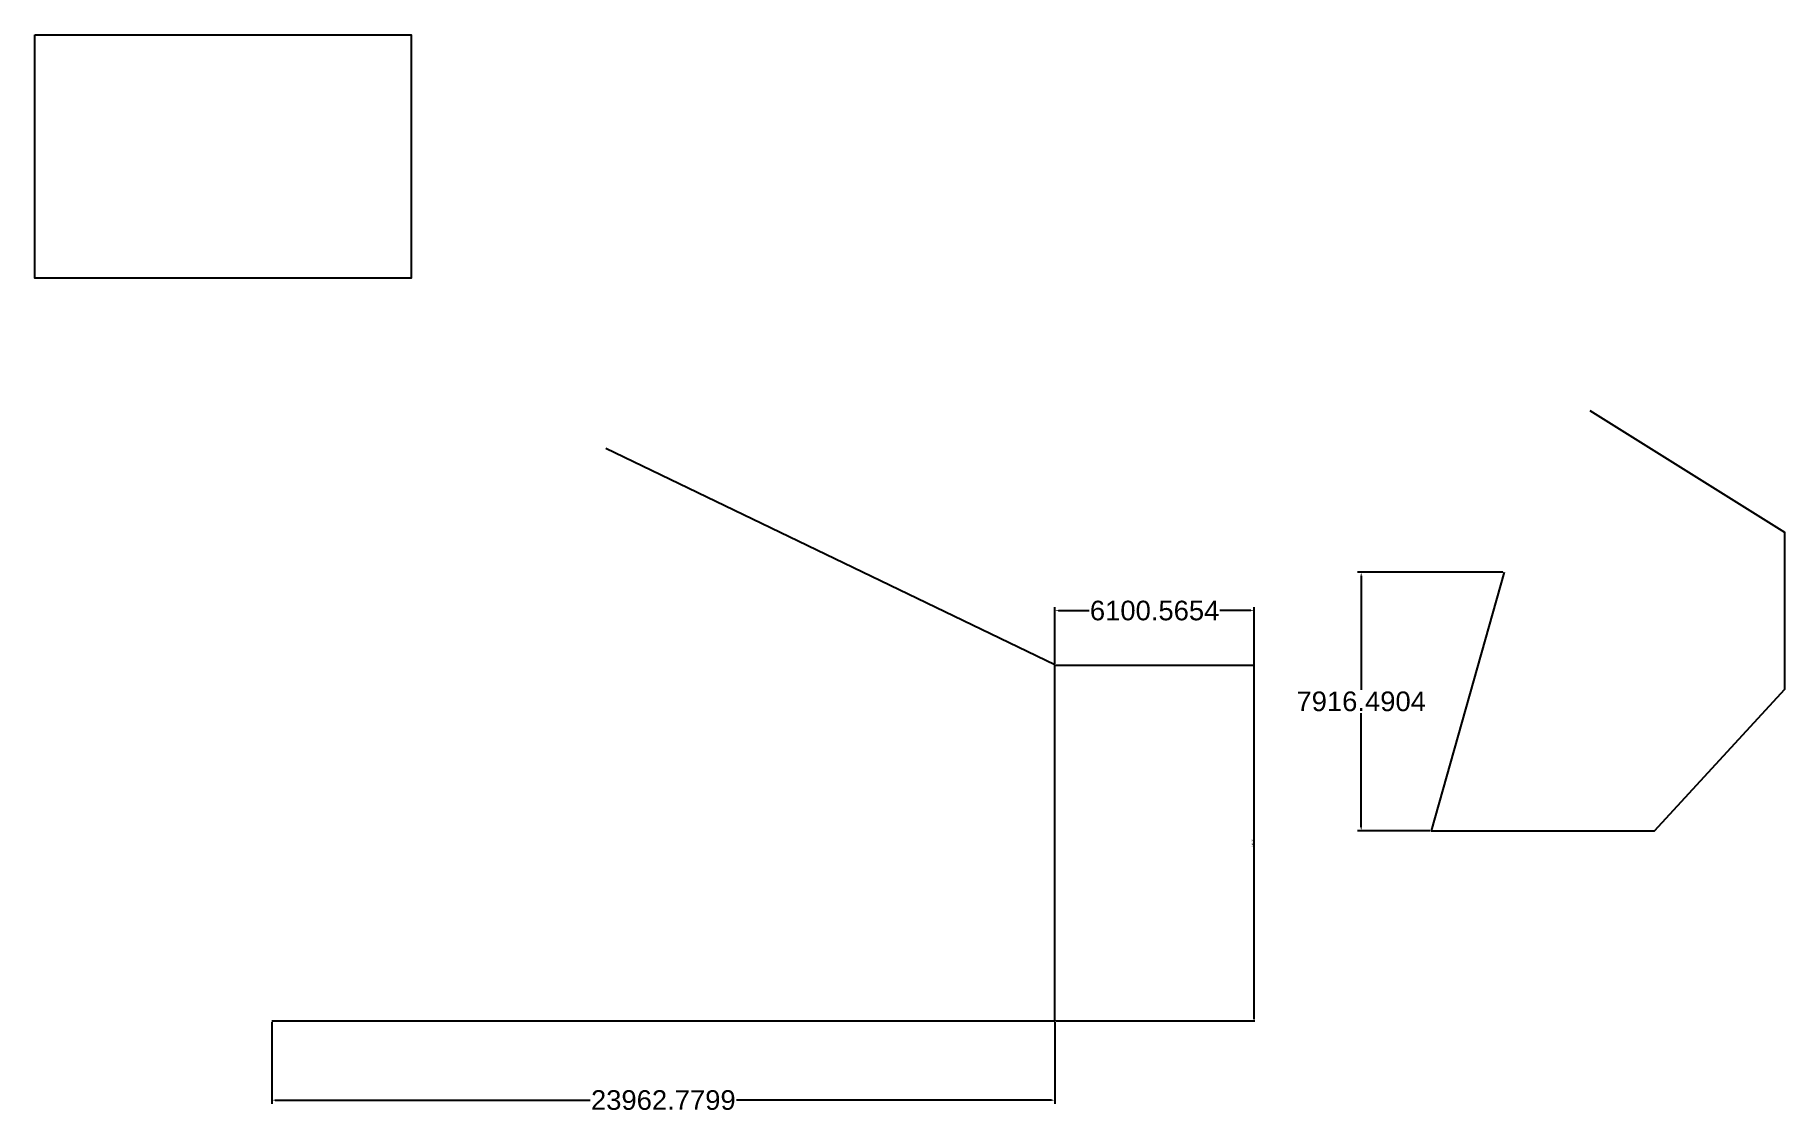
# Model space of a CAD drawing. Header units: millimetres. Extents: x 295 to 2972, y 541 to 2191.
import ezdxf

# ---------------------------------------------------------------- set-up
doc = ezdxf.new("R2010")
doc.units = ezdxf.units.MM
doc.styles.get("Standard").update_dxf_attribs({"font": 'arial.ttf'})
doc.dimstyles.new('ISO-25', dxfattribs={"dimtxt": 2.5, "dimasz": 2.5, "dimexe": 1.25, "dimexo": 0.625, "dimtad": 1, "dimtxsty": 'Standard', "dimcen": 2.5, "dimadec": 0, "dimazin": 0, "dimtfac": 1, "dimtmove": 0, "dimatfit": 3, "dimfxl": 1, "dimarcsym": 0})
doc.dimstyles.get("Standard").update_dxf_attribs({"dimscale": 30, "dimtxt": 1, "dimasz": 0.18, "dimexe": 0.18, "dimexo": 0.0625, "dimgap": 0.09, "dimtad": 0, "dimtih": 1, "dimtoh": 1, "dimdec": 4, "dimlfac": 20, "dimzin": 0, "dimdsep": 46, "dimtxsty": 'Standard', "dimcen": 0.09, "dimadec": 0, "dimazin": 0, "dimtfac": 1, "dimtdec": 4, "dimtofl": 0, "dimtmove": 0, "dimatfit": 3, "dimfxl": 1, "dimtolj": 1, "dimtzin": 0, "dimarcsym": 0})

# ---------------------------------------------------------------- blocks, each defined once
blk = doc.blocks.new('*D2')
at = {"color": 0, "lineweight": -2, "transparency": 16777216}
for p, q in [((1856, 1226.5), (2161.2, 1226.5)), ((2160, 684.4), (2160, 1224)), ((1856, 681.9), (2161.2, 681.9))]:
    blk.add_line(p, q, dxfattribs=at)
at = {"color": 0, "transparency": 16777216}
for points in [[(2159.5, 1224), (2160.4, 1224), (2160, 1226.5)], [(2159.5, 684.4), (2160.4, 684.4), (2160, 681.9)]]:
    blk.add_solid(points, dxfattribs=at)
at = {"layer": 'Defpoints', "color": 0, "transparency": 16777216}
for p in [(1855.3, 1226.5), (2160, 1226.5), (1855.3, 681.9)]:
    blk.add_point(p, dxfattribs=at)
at = {"color": 0, "transparency": 16777216, "insert": (2157.8, 954.2), "char_height": 2.5, "attachment_point": 5, "rotation": 90}
blk.add_mtext('544,68', dxfattribs=at)
blk = doc.blocks.new('*D3')
at = {"color": 0, "lineweight": -2, "transparency": 16777216}
for p, q in [((2540.5, 1368.6), (2318.5, 1368.6)), ((2323.9, 1363.2), (2323.9, 1188.7)), ((2323.9, 978.2), (2323.9, 1152.7)), ((2428.9, 972.8), (2318.5, 972.8))]:
    blk.add_line(p, q, dxfattribs=at)
at = {"color": 0, "transparency": 16777216}
for points in [[(2323, 1363.2), (2324.8, 1363.2), (2323.9, 1368.6)], [(2323, 978.2), (2324.8, 978.2), (2323.9, 972.8)]]:
    blk.add_solid(points, dxfattribs=at)
at = {"layer": 'Defpoints', "color": 0, "transparency": 16777216}
for p in [(2542.4, 1368.6), (2323.9, 972.8), (2430.7, 972.8)]:
    blk.add_point(p, dxfattribs=at)
at = {"color": 0, "transparency": 16777216, "insert": (2323.9, 1170.7), "char_height": 30, "attachment_point": 5}
blk.add_mtext('\\A1;7916.4904', dxfattribs=at)
blk = doc.blocks.new('*D4')
at = {"color": 0, "lineweight": -2, "transparency": 16777216}
for p, q in [((1855.3, 1228.4), (1855.3, 1315.1)), ((2160.4, 1225.9), (2160.4, 1315.1)), ((1860.7, 1309.7), (1907.9, 1309.7)), ((2155, 1309.7), (2107.8, 1309.7))]:
    blk.add_line(p, q, dxfattribs=at)
at = {"color": 0, "transparency": 16777216}
for points in [[(1860.7, 1310.6), (1860.7, 1308.8), (1855.3, 1309.7)], [(2155, 1310.6), (2155, 1308.8), (2160.4, 1309.7)]]:
    blk.add_solid(points, dxfattribs=at)
at = {"layer": 'Defpoints', "color": 0, "transparency": 16777216}
for p in [(2160.4, 1309.7), (1855.3, 1226.5), (2160.4, 1224)]:
    blk.add_point(p, dxfattribs=at)
at = {"color": 0, "transparency": 16777216, "insert": (2007.9, 1309.7), "char_height": 30, "attachment_point": 5}
blk.add_mtext('\\A1;6100.5654', dxfattribs=at)
blk = doc.blocks.new('*D5')
at = {"color": 0, "lineweight": -2, "transparency": 16777216}
for p, q in [((657.2, 680), (657.2, 555.1)), ((1855.3, 680), (1855.3, 555.1)), ((662.6, 560.5), (1144.4, 560.5)), ((1849.9, 560.5), (1368.2, 560.5))]:
    blk.add_line(p, q, dxfattribs=at)
at = {"color": 0, "transparency": 16777216}
for points in [[(662.6, 561.4), (662.6, 559.6), (657.2, 560.5)], [(1849.9, 561.4), (1849.9, 559.6), (1855.3, 560.5)]]:
    blk.add_solid(points, dxfattribs=at)
at = {"layer": 'Defpoints', "color": 0, "transparency": 16777216}
for p in [(657.2, 681.9), (1855.3, 681.9), (1855.3, 560.5)]:
    blk.add_point(p, dxfattribs=at)
at = {"color": 0, "transparency": 16777216, "insert": (1256.3, 560.5), "char_height": 30, "attachment_point": 5}
blk.add_mtext('\\A1;23962.7799', dxfattribs=at)

msp = doc.modelspace()

# ---------------------------------------------------------------- linework, layer by layer
for p, q in [((1855.348549, 1226.5387623), (1168.280134, 1558.0840842)), ((1855.348549, 681.8571554), (1855.348549, 1226.5387623)), ((657.2095524, 681.8571554), (1855.348549, 681.8571554))]:
    msp.add_line(p, q)
msp.add_lwpolyline([(295.0601922, 2190.7266892), (870.437678, 2190.7266892), (870.437678, 1818.58398), (295.0601922, 1818.58398)], close=True)
msp.add_lwpolyline([(2542.4169509, 1368.6296145), (2430.7260348, 972.8050966), (2772.5679558, 972.8050966), (2972.2577885, 1189.3244868), (2972.2577885, 1429.5256922), (2674.4153194, 1615.5970501)])

# ---------------------------------------------------------------- dimensions: what is measured, and where the dimension line sits
for base, p1, p2, dimstyle, picture, middle in [((2323.8521606, 972.8050966), (2542.4169509, 1368.6296145), (2430.7260348, 972.8050966), 'Standard', '*D3', (2323.8521606, 1170.7173556)), ((2159.9601514, 1226.5387623), (1855.348549, 681.8571554), (1855.348549, 1226.5387623), 'ISO-25', '*D2', (2157.832764, 954.1979588))]:
    dim = msp.add_linear_dim(base=base, p1=p1, p2=p2, angle=90, dimstyle=dimstyle)
    dim.commit()
    dim.dimension.update_dxf_attribs({"geometry": picture, "text_midpoint": middle})
for base, p1, p2, picture, middle in [((2160.3768181, 1309.6505038), (1855.348549, 1226.5387623), (2160.3768181, 1224.0387623), '*D4', (2007.8626835, 1309.6505038)), ((1855.3485490231, 560.5160304401), (657.2095523985, 681.8571554302), (1855.3485490231, 681.8571554302), '*D5', (1256.2790507108, 560.5160304401))]:
    dim = msp.add_linear_dim(base=base, p1=p1, p2=p2, dimstyle='Standard')
    dim.commit()
    dim.dimension.update_dxf_attribs({"geometry": picture, "text_midpoint": middle})

doc.saveas('drawing.dxf')
